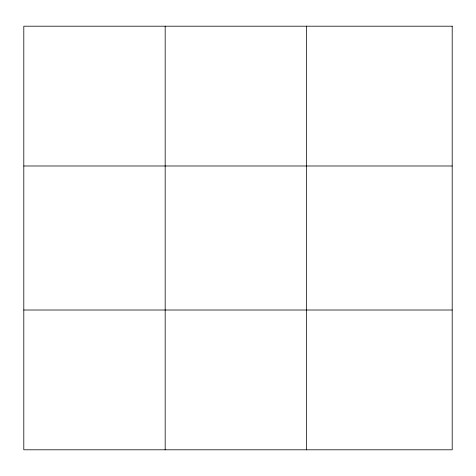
<?xml version="1.0" encoding="UTF-8"?>
<svg xmlns="http://www.w3.org/2000/svg" width="476" height="476" viewBox="0 0 476 476"><rect width="100%" height="100%" fill="white"/><g stroke="black" fill="none" stroke-linecap="round" stroke-linejoin="round"><path stroke-width="0.71" d="M165.172 26.198L165.172 449.802M306.544 26.198L306.544 449.802M23.8 165.987L452.2 165.987M23.8 310.013L452.2 310.013M452.2 26.198L452.2 449.802L23.8 449.802L23.8 26.198L452.2 26.198"/></g></svg>
